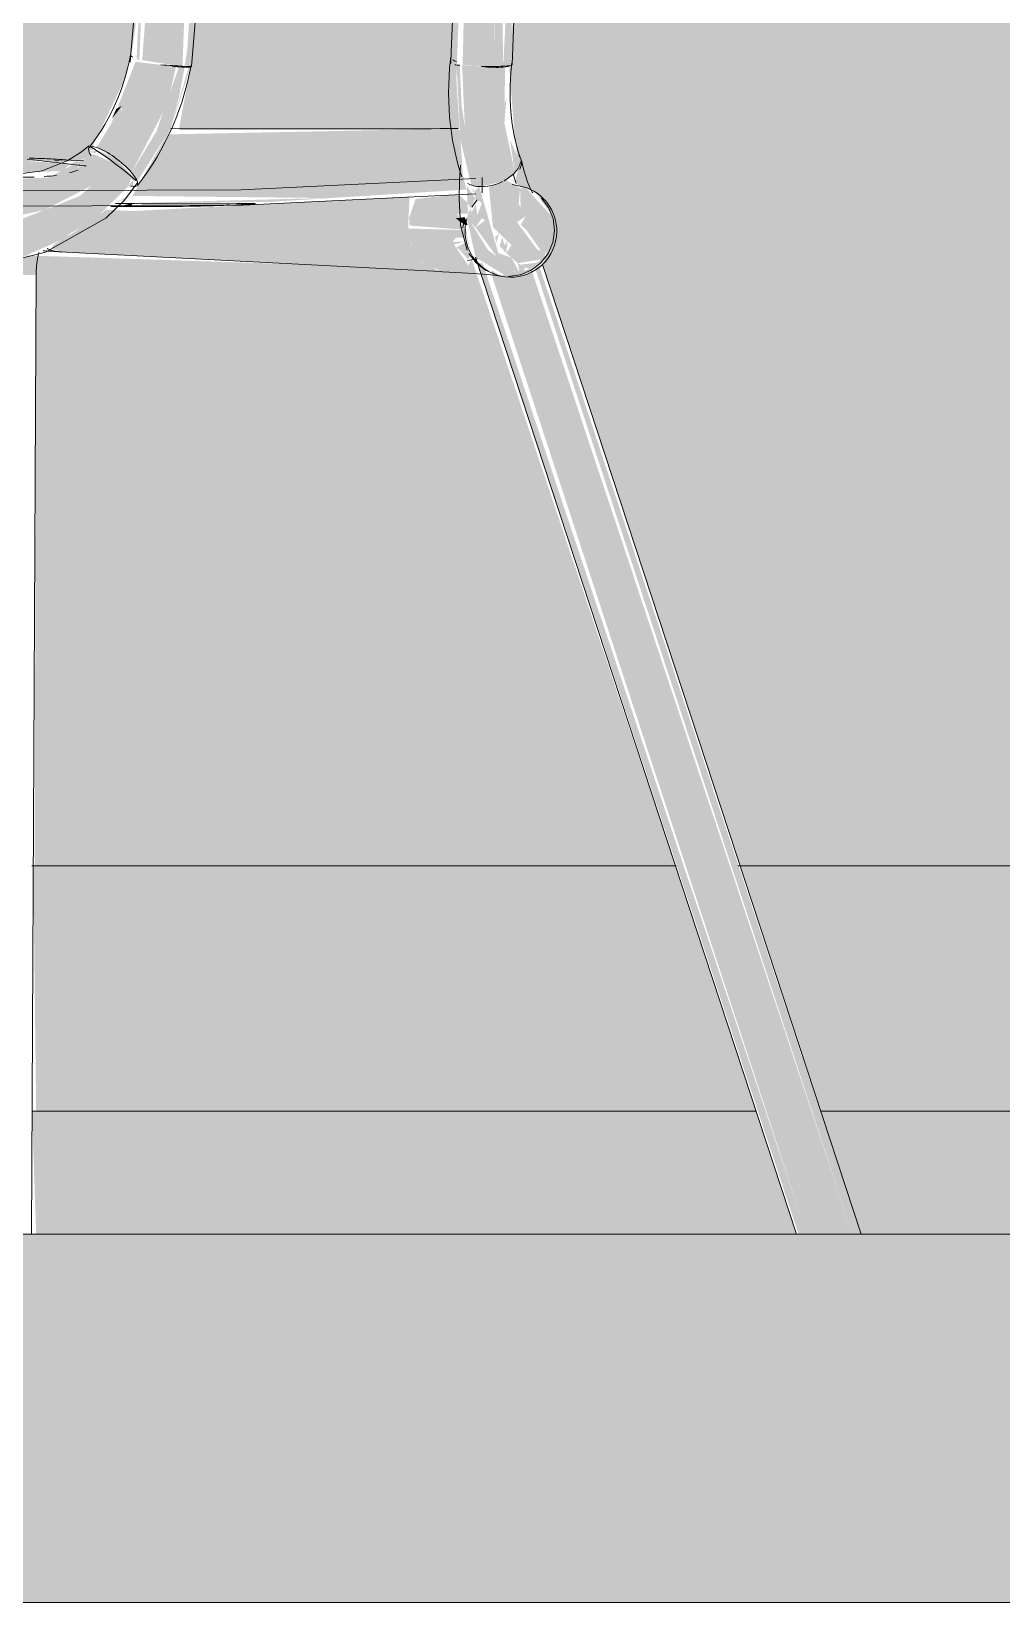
# Model space of a CAD drawing. Header units: inches. Extents: x -55396 to -733, y -290 to 853.
# Drawn here: x -26074.75 to -26058.97, y -6 to 19.59 of the extents above; entities that cross this region are included whole.
import ezdxf

# ---------------------------------------------------------------- set-up
doc = ezdxf.new("R2010")
doc.units = ezdxf.units.IN
doc.header["$MEASUREMENT"] = 0
for name, color, linetype, lineweight in [('A-DOOR', 31, 'Continuous', 9), ('A-GLAZ-CWMG', 51, 'Continuous', 9), ('C-BLDG-PADS', 91, 'Continuous', 9), ('I-FURN', 30, 'Continuous', 9)]:
    doc.layers.add(name, color=color, linetype=linetype, lineweight=lineweight)

# ---------------------------------------------------------------- blocks, each defined once
blk = doc.blocks.new('HermanMiller_Collection_Air-Chair_SideChair_Arms - Arms-V14-Section 13')
at = {"layer": 'I-FURN'}
for points in [[(-26070.167, 17.999), (-26067.786, 18.008), (-26067.838, 18.794), (-26067.768, 20.766), (-26067.357, 24.408), (-26067.346, 24.434), (-26067.188, 25.162), (-26066.827, 26.073), (-26066.16, 27.079), (-26066.066, 27.314), (-26068.228, 27.359), (-26071.707, 27.257), (-26071.518, 26.882), (-26071.417, 26.323), (-26071.328, 25.819), (-26071.267, 25.279), (-26071.316, 24.869), (-26072.26, 19.018), (-26072.162, 19.01), (-26072.351, 18.003), (-26070.227, 17.999)], [(-26072.998, 19.095), (-26072.929, 20.757), (-26072.96, 20.737), (-26073.04, 19.145), (-26073.007, 19.118)], [(-26072.166, 19.015), (-26072.051, 20.635), (-26072.13, 20.635), (-26072.233, 19.017), (-26072.216, 19.016)], [(-26067.075, 19.02), (-26066.946, 19.033), (-26066.922, 20.643), (-26066.996, 20.554), (-26067.075, 19.025)], [(-26067.559, 17.073), (-26067.752, 18.385), (-26067.782, 19.034), (-26067.834, 19.034), (-26067.772, 17.823), (-26067.595, 17.087)], [(-26067.449, 17.058), (-26067.08, 17.144), (-26066.886, 17.287), (-26067.056, 18.094), (-26067.045, 19.009), (-26067.744, 19.026), (-26067.683, 17.662), (-26067.559, 17.073)], [(-26073.445, 18.162), (-26073.28, 18.376), (-26073.372, 18.324), (-26073.441, 18.172)], [(-26066.886, 17.287), (-26066.796, 17.456), (-26066.966, 17.822)], [(-26076.085, 15.697), (-26074.929, 15.898), (-26074.226, 16.21), (-26074.11, 16.306), (-26073.764, 16.482), (-26073.171, 17.072), (-26073.123, 17.219), (-26073.374, 17.42), (-26073.969, 16.904), (-26074.878, 16.545), (-26076.102, 16.344), (-26076.079, 15.816)], [(-26067.697, 16.351), (-26067.822, 16.62), (-26067.642, 16.62), (-26067.656, 16.797), (-26067.804, 16.935), (-26068.503, 16.858), (-26068.607, 16.541), (-26068.598, 16.424), (-26067.829, 16.367)], [(-26068.083, 15.675), (-26068.388, 15.806), (-26068.57, 16.098), (-26068.622, 16.426), (-26073.531, 16.682), (-26074.026, 16.336), (-26074.398, 16.112), (-26074.426, 16.049), (-26074.268, 15.997), (-26068.1, 15.676)], [(-26073.128, 16.733), (-26073.109, 16.792), (-26073.327, 16.734)], [(-26067.655, 16.434), (-26067.699, 16.56), (-26067.85, 16.544), (-26067.697, 16.434), (-26067.659, 16.434)], [(-26062.215, 0), (-26062.138, 0), (-26067.413, 15.818), (-26067.489, 15.801), (-26062.269, 0)], [(-26061.702, 0), (-26061.394, 0), (-26066.619, 15.721), (-26067.126, 15.609), (-26067.267, 15.7), (-26067.252, 15.585), (-26062.138, 0), (-26061.82, 0)]]:
    blk.add_hatch(color=256, dxfattribs=at).paths.add_polyline_path(points, flags=0)
h = blk.add_hatch(color=256, dxfattribs=at)
h.paths.add_polyline_path([(-26072.839, 19.09), (-26072.838, 19.091), (-26072.838, 19.395)], flags=0)
h.paths.add_polyline_path([(-26072.295, 19.02), (-26072.233, 20.644), (-26072.836, 20.69), (-26072.949, 19.118), (-26072.353, 19.023)], flags=0)
h = blk.add_hatch(color=256, dxfattribs=at)
h.paths.add_polyline_path([(-26067.214, 19.016), (-26067.075, 19.02), (-26067.102, 20.635), (-26067.214, 20.635)], flags=0)
h.paths.add_polyline_path([(-26067.299, 19.015), (-26067.214, 19.016), (-26067.226, 20.639), (-26067.696, 20.677), (-26067.736, 19.031), (-26067.343, 19.016)], flags=0)
h = blk.add_hatch(color=256, dxfattribs=at)
h.paths.add_polyline_path([(-26073.28, 18.376), (-26073.297, 18.214), (-26073.294, 18.324)], flags=0)
h.paths.add_polyline_path([(-26073.123, 17.287), (-26072.539, 18.406), (-26072.399, 19.014), (-26073.057, 19.091), (-26073.452, 18.09), (-26073.69, 17.697), (-26073.297, 17.456), (-26073.203, 17.371)], flags=0)
h = blk.add_hatch(color=256, dxfattribs=at)
h.paths.add_polyline_path([(-26072.487, 18.002), (-26072.351, 18.516), (-26072.26, 19.002), (-26072.351, 19.009), (-26072.72, 17.955), (-26073.123, 17.287), (-26073.029, 17.144), (-26072.517, 17.955)], flags=0)
h.paths.add_polyline_path([(-26072.487, 18.002), (-26072.162, 19.01), (-26072.195, 19.002), (-26072.462, 18.086)], flags=0)
h = blk.add_hatch(color=256, dxfattribs=at)
h.paths.add_polyline_path([(-26072.487, 18.002), (-26072.841, 17.371), (-26072.516, 17.955)], flags=0)
h.paths.add_polyline_path([(-26069.847, 16.876), (-26067.678, 17.01), (-26067.732, 17.264), (-26067.782, 17.977), (-26067.808, 18.004), (-26072.547, 17.909), (-26073.109, 16.907), (-26070.227, 16.876)], flags=0)
h.paths.add_polyline_path([(-26067.563, 16.959), (-26067.543, 17.011), (-26067.581, 17.006)], flags=0)
h = blk.add_hatch(color=256, dxfattribs=at)
h.paths.add_polyline_path([(-26078.658, 17.162), (-26074.231, 17.312), (-26074.137, 17.426), (-26075.788, 17.548), (-26076.707, 17.511), (-26079.264, 17.379), (-26080.16, 17.303), (-26080.144, 17.246), (-26078.63, 17.168)], flags=0)
h.paths.add_polyline_path([(-26074.141, 17.281), (-26073.872, 17.394), (-26074.095, 17.325)], flags=0)
h = blk.add_hatch(color=256, dxfattribs=at)
h.paths.add_polyline_path([(-26073.988, 17.426), (-26073.976, 17.343), (-26074.01, 17.406)], flags=0)
h.paths.add_polyline_path([(-26075.525, 17.107), (-26075.525, 17.154), (-26076.087, 17.084)], flags=0)
h.paths.add_polyline_path([(-26076.102, 16.344), (-26074.547, 16.676), (-26073.775, 17.072), (-26073.374, 17.42), (-26073.738, 17.589), (-26074.474, 17.206), (-26074.856, 17.19), (-26076.087, 17.074), (-26076.102, 16.992), (-26076.124, 16.558), (-26076.112, 16.444)], flags=0)
h = blk.add_hatch(color=256, dxfattribs=at)
h.paths.add_polyline_path([(-26068.622, 16.426), (-26068.598, 16.897), (-26073.109, 16.66), (-26070.227, 16.509)], flags=0)
h.paths.add_polyline_path([(-26074.017, 17.413), (-26073.988, 17.484), (-26074.137, 17.426)], flags=0)
h = blk.add_hatch(color=256, dxfattribs=at)
h.paths.add_polyline_path([(-26073.085, 17.058), (-26073.109, 17.161), (-26073.16, 17.095), (-26073.109, 17.069)], flags=0)
h.paths.add_polyline_path([(-26073.029, 17.144), (-26073.374, 17.514), (-26073.67, 17.648), (-26073.814, 17.625), (-26073.715, 17.604), (-26073.67, 17.633), (-26073.109, 17.17)], flags=0)
h = blk.add_hatch(color=256, dxfattribs=at)
h.paths.add_polyline_path([(-26066.994, 15.6), (-26066.838, 15.641), (-26067.063, 15.748)], flags=0)
h.paths.add_polyline_path([(-26066.705, 16.579), (-26066.594, 16.533), (-26066.676, 16.879)], flags=0)
h.paths.add_polyline_path([(-26067.09, 16.238), (-26067.133, 16.09), (-26067.025, 15.975)], flags=0)
h.paths.add_polyline_path([(-26066.838, 15.812), (-26066.414, 15.88), (-26066.387, 15.986), (-26066.521, 16.034), (-26066.852, 16.48), (-26066.705, 16.579), (-26066.824, 16.777), (-26066.801, 17.033), (-26067.034, 17.172), (-26067.309, 17.051), (-26067.242, 16.397), (-26066.941, 16.108), (-26067.025, 15.975)], flags=0)
h.paths.add_polyline_path([(-26066.799, 15.622), (-26066.711, 15.745), (-26066.838, 15.812), (-26066.805, 15.648)], flags=0)
h = blk.add_hatch(color=256, dxfattribs=at)
h.paths.add_polyline_path([(-26061.394, 0), (-26061.254, 0), (-26066.492, 15.771), (-26066.56, 15.744), (-26064.082, 8.19)], flags=0)
h.paths.add_polyline_path([(-26066.867, 17.11), (-26066.989, 17.199), (-26066.911, 17.159), (-26066.884, 17.129)], flags=0)
h = blk.add_hatch(color=256, dxfattribs=at)
h.paths.add_polyline_path([(-26069.847, 16.876), (-26073.109, 16.792), (-26073.109, 16.783), (-26070.87, 16.81), (-26070.227, 16.851)], flags=0)
h.paths.add_polyline_path([(-26073.35, 16.808), (-26073.109, 16.907), (-26073.267, 16.864)], flags=0)
h = blk.add_hatch(color=256, dxfattribs=at)
h.paths.add_polyline_path([(-26067.525, 16.391), (-26067.607, 16.705), (-26067.674, 16.544)], flags=0)
h.paths.add_polyline_path([(-26067.133, 15.9), (-26067.465, 17.06), (-26067.54, 16.984), (-26067.527, 16.864), (-26067.425, 16.791), (-26067.497, 16.593), (-26067.371, 16.508), (-26067.525, 16.391), (-26067.187, 15.927)], flags=0)
h.paths.add_polyline_path([(-26067.607, 16.705), (-26067.527, 16.864), (-26067.671, 17.073), (-26067.656, 16.797)], flags=0)
h = blk.add_hatch(color=256, dxfattribs=at)
h.paths.add_polyline_path([(-26067.025, 15.975), (-26067.004, 16.162), (-26067.058, 16.108)], flags=0)
h.paths.add_polyline_path([(-26067.525, 16.391), (-26067.425, 16.545), (-26067.497, 16.593), (-26067.523, 16.77), (-26067.589, 16.64)], flags=0)
h.paths.add_polyline_path([(-26066.969, 15.585), (-26067.004, 15.62), (-26066.941, 15.69), (-26066.805, 15.649), (-26066.941, 15.902), (-26067.149, 15.975), (-26067.187, 15.927), (-26067.322, 16.024), (-26067.594, 16.462), (-26067.665, 16.535), (-26067.525, 15.908), (-26067.004, 15.59)], flags=0)
h.paths.add_polyline_path([(-26066.645, 15.711), (-26066.343, 15.908), (-26066.313, 15.945), (-26066.225, 16.512), (-26066.713, 17.042), (-26066.801, 17.03), (-26066.791, 16.721), (-26066.709, 16.577), (-26066.791, 16.435), (-26066.705, 16.361), (-26066.459, 16.012), (-26066.343, 15.97), (-26066.521, 15.821), (-26066.789, 15.787), (-26066.709, 15.744)], flags=0)
h.paths.add_polyline_path([(-26067.187, 16.148), (-26067.14, 16.291), (-26067.207, 16.238), (-26067.193, 16.174)], flags=0)
h.paths.add_polyline_path([(-26066.594, 16.533), (-26066.705, 16.579), (-26066.676, 16.879)], flags=0)
h = blk.add_hatch(color=256, dxfattribs=at)
h.paths.add_polyline_path([(-26067.584, 15.688), (-26067.791, 15.99), (-26067.9, 16.156), (-26067.844, 16.227), (-26067.684, 16.227), (-26067.697, 16.351), (-26068.618, 16.377), (-26068.556, 16.051), (-26068.359, 15.776), (-26068.08, 15.698), (-26067.587, 15.688)], flags=0)
h.paths.add_polyline_path([(-26067.606, 15.974), (-26067.676, 16.156), (-26067.847, 16.062)], flags=0)
h = blk.add_hatch(color=256, dxfattribs=at)
h.paths.add_polyline_path([(-26067.606, 15.974), (-26067.697, 16.434), (-26067.697, 16.351), (-26067.615, 15.997)], flags=0)
h.paths.add_polyline_path([(-26067.945, 16.098), (-26067.698, 16.166), (-26067.9, 16.156), (-26067.924, 16.126)], flags=0)
h.paths.add_polyline_path([(-26067.659, 15.865), (-26067.587, 15.959), (-26067.799, 16.045), (-26067.677, 15.908), (-26067.661, 15.871)], flags=0)
for p, q in [((-26073.823, 17.711), (-26073.823, 17.721)), ((-26073.906, 17.48), (-26074.208, 17.496)), ((-26066.805, 17.342), (-26066.777, 17.42)), ((-26067.416, 16.957), (-26067.416, 17.208)), ((-26066.867, 17.109), (-26066.916, 17.26)), ((-26067.73, 16.387), (-26067.705, 16.537)), ((-26074.292, 15.998), (-26068.103, 15.675)), ((-26067.656, 15.858), (-26067.496, 15.885)), ((-26067.525, 15.909), (-26062.305, 0)), ((-26074.752, 0), (-26074.674, 15.645)), ((-26061.253, 0), (-26066.435, 15.793)), ((-26062.304, 0), (-26062.3, 0))]:
    blk.add_line(p, q, dxfattribs=at)
at = {"layer": 'I-FURN', "flags": 128}
for points in [[(-26072.973, 20.78), (-26073.063, 20.034), (-26073.131, 19.284), (-26073.146, 19.086)], [(-26067.84, 20.756), (-26067.892, 20.009), (-26067.924, 19.26), (-26067.929, 19.062)], [(-26072.148, 19.017), (-26072.088, 19.739), (-26072.007, 20.458), (-26071.982, 20.647)], [(-26066.929, 19.041), (-26066.904, 19.763), (-26066.858, 20.482), (-26066.843, 20.671)], [(-26073.141, 19.197), (-26073.163, 19.09), (-26073.188, 18.983), (-26073.216, 18.877), (-26073.248, 18.771), (-26073.283, 18.667), (-26073.321, 18.563), (-26073.363, 18.461), (-26073.407, 18.361), (-26073.455, 18.262), (-26073.505, 18.166), (-26073.558, 18.071), (-26073.614, 17.979), (-26073.672, 17.889), (-26073.733, 17.802), (-26073.796, 17.718), (-26073.814, 17.694)], [(-26073.029, 17.075), (-26072.945, 17.185), (-26072.865, 17.298), (-26072.788, 17.414), (-26072.714, 17.533), (-26072.645, 17.655), (-26072.579, 17.779), (-26072.516, 17.905), (-26072.458, 18.033), (-26072.404, 18.164), (-26072.353, 18.296), (-26072.307, 18.429), (-26072.265, 18.565), (-26072.228, 18.701), (-26072.194, 18.838), (-26072.165, 18.976), (-26072.158, 19.015)], [(-26067.746, 17.218), (-26067.784, 17.332), (-26067.818, 17.448), (-26067.849, 17.567), (-26067.876, 17.688), (-26067.899, 17.812), (-26067.919, 17.937), (-26067.935, 18.064), (-26067.947, 18.192), (-26067.956, 18.322), (-26067.961, 18.453), (-26067.963, 18.585), (-26067.961, 18.719), (-26067.956, 18.853), (-26067.947, 18.987), (-26067.935, 19.122), (-26067.931, 19.161)], [(-26066.803, 17.551), (-26066.83, 17.631), (-26066.854, 17.714), (-26066.876, 17.8), (-26066.896, 17.889), (-26066.913, 17.981), (-26066.928, 18.076), (-26066.941, 18.174), (-26066.95, 18.274), (-26066.957, 18.376), (-26066.961, 18.48), (-26066.963, 18.585), (-26066.961, 18.692), (-26066.957, 18.801), (-26066.95, 18.91), (-26066.94, 19.02), (-26066.937, 19.052)], [(-26076.246, 17.091), (-26074.577, 17.316), (-26074.159, 17.486), (-26073.935, 17.627), (-26073.826, 17.72)], [(-26073.823, 17.721), (-26073.796, 17.711), (-26073.744, 17.681), (-26073.67, 17.633), (-26073.58, 17.57), (-26073.479, 17.498), (-26073.374, 17.42)], [(-26074.195, 17.495), (-26074.22, 17.497), (-26074.247, 17.498), (-26074.274, 17.5), (-26074.303, 17.502), (-26074.333, 17.504), (-26074.364, 17.505), (-26074.397, 17.507), (-26074.431, 17.509), (-26074.466, 17.511), (-26074.503, 17.512), (-26074.54, 17.514), (-26074.579, 17.516), (-26074.619, 17.518), (-26074.66, 17.519), (-26074.702, 17.521), (-26074.744, 17.523), (-26074.788, 17.524)], [(-26073.374, 17.42), (-26073.273, 17.342), (-26073.183, 17.27), (-26073.109, 17.207), (-26073.056, 17.159)], [(-26067.663, 16.024), (-26067.772, 16.433), (-26067.792, 16.858), (-26067.785, 17.166), (-26067.773, 17.406)], [(-26066.777, 17.42), (-26066.784, 17.498), (-26066.823, 17.57)], [(-26066.592, 16.955), (-26066.603, 16.971), (-26066.642, 17.046), (-26066.68, 17.139), (-26066.74, 17.328), (-26066.78, 17.486)], [(-26081.214, 17.181), (-26077.472, 16.983), (-26071.338, 17.005), (-26067.522, 17.193)], [(-26080.741, 16.906), (-26077.462, 16.732), (-26071.314, 16.755), (-26067.521, 16.943)], [(-26076.114, 15.597), (-26074.525, 15.991), (-26073.543, 16.544), (-26073.241, 16.833), (-26073.026, 17.12)], [(-26066.748, 17.056), (-26066.82, 17.074), (-26066.877, 17.084), (-26066.931, 17.092)], [(-26066.454, 16.872), (-26066.337, 16.717), (-26066.264, 16.537), (-26066.24, 16.344)], [(-26066.24, 16.344), (-26066.267, 16.151), (-26066.343, 15.97), (-26066.463, 15.816), (-26066.619, 15.697), (-26066.799, 15.622), (-26066.993, 15.597)], [(-26074.63, 15.986), (-26074.638, 15.952), (-26074.646, 15.918), (-26074.653, 15.882), (-26074.659, 15.846), (-26074.664, 15.809), (-26074.668, 15.772), (-26074.671, 15.734), (-26074.673, 15.696), (-26074.674, 15.658), (-26074.674, 15.645)], [(-26074.305, 15.999), (-26074.322, 16), (-26074.342, 16.001), (-26074.363, 16.003), (-26074.387, 16.004), (-26074.412, 16.006), (-26074.439, 16.007), (-26074.468, 16.009), (-26074.498, 16.01), (-26074.53, 16.012), (-26074.563, 16.014)], [(-26067.185, 15.622), (-26067.365, 15.697), (-26067.518, 15.816), (-26067.635, 15.97)], [(-26067.118, 15.604), (-26067.126, 15.605), (-26067.15, 15.608), (-26067.184, 15.612), (-26067.228, 15.617), (-26067.28, 15.622), (-26067.34, 15.627), (-26067.407, 15.632), (-26067.482, 15.638), (-26067.564, 15.644), (-26067.652, 15.649), (-26067.746, 15.655), (-26067.846, 15.661), (-26067.953, 15.667), (-26068.065, 15.673), (-26068.103, 15.675)]]:
    blk.add_lwpolyline(points, dxfattribs=at)
at = {"layer": 'I-FURN'}
for centre, major_axis, ratio, start_param, end_param in [((-26072.649, 19.106), (-0.492, 0.091), 0.107353, 6.170071, 6.69367), ((-26072.647, 19.052), (-0.499, 0.035), 0.020295, 1.570393, 2.355791), ((-26072.649, 19.106), (-0.492, 0.091), 0.107353, 1.981281, 2.24308), ((-26072.649, 19.106), (-0.492, 0.091), 0.107353, 2.24308, 3.290278), ((-26072.647, 19.052), (-0.499, 0.035), 0.020295, 2.355791, 3.141189), ((-26072.647, 19.052), (-0.499, 0.035), 0.020295, 3.141593, 3.402989), ((-26067.434, 19.106), (-0.497, 0.055), 0.180952, 0.394781, 0.656581), ((-26067.429, 19.052), (-0.5, 0.01), 0.069551, 0.525417, 0.787217), ((-26067.429, 19.052), (-0.5, 0.01), 0.069551, 1.572615, 2.358013), ((-26067.434, 19.106), (-0.497, 0.055), 0.180952, 1.703778, 2.489176), ((-26067.429, 19.052), (-0.5, 0.01), 0.069551, 2.358013, 3.141593), ((-26067.434, 19.106), (-0.497, 0.055), 0.180952, 2.489176, 2.750976), ((-26067.429, 19.052), (-0.5, 0.01), 0.069551, 3.143411, 3.405211), ((-26067.434, 19.106), (-0.497, 0.055), 0.180952, 3.012775, 3.274575), ((-26073.422, 17.385), (-0.393, 0.31), 0.26753, 5.651962, 6.960959), ((-26073.422, 17.385), (-0.393, 0.31), 0.26753, 4.081166, 5.651962), ((-26069.448, 101.858), (0, 84.692), 0.707107, 3.05175, 3.065619), ((-26067.275, 17.385), (0.471, 0.167), 0.596783, 5.443965, 5.967563), ((-26067.275, 17.385), (0.471, 0.167), 0.596783, 6.229363, 6.283185), ((-26073.422, 17.385), (-0.393, 0.31), 0.26753, 2.51037, 4.081166), ((-26067.275, 17.385), (0.471, 0.167), 0.596783, 3.873168, 4.920366), ((-26067.275, 17.385), (0.471, 0.167), 0.596783, 4.962112, 5.443965), ((-26067.275, 17.385), (0.471, 0.167), 0.596783, 3.611369, 3.873168), ((-26066.95, 16.334), (0.202, 0.722), 0.995009, 4.962286, 6.283185), ((-26066.95, 16.334), (0.202, 0.722), 0.995009, 1.097267, 1.297094), ((-26066.95, 16.334), (0.202, 0.722), 0.995009, 1.568307, 1.820693), ((-26066.95, 16.334), (0.202, 0.722), 0.995009, 1.820693, 3.391489), ((-26066.95, 16.334), (0.202, 0.722), 0.995009, 3.391489, 4.962286)]:
    blk.add_ellipse(centre, major_axis=major_axis, ratio=ratio, start_param=start_param, end_param=end_param, dxfattribs=at)
for points, knots in [([(-26072.484, 18.003), (-26071.702, 18), (-26070.122, 17.997), (-26068.587, 18.001), (-26067.808, 18.004)], [-0.9089628, -0.9089628, -0.9089628, -0.9089628, -0.5, -0.0731199, -0.0731199, -0.0731199, -0.0731199]), ([(-26076.427, 17.195), (-26076.143, 17.198), (-26075.57, 17.205), (-26074.993, 17.212), (-26074.707, 17.215)], [-1, -1, -1, -1, -0.5, -0.0039032, -0.0039032, -0.0039032, -0.0039032]), ([(-26072.175, 16.739), (-26072.493, 16.735), (-26072.921, 16.732), (-26073.349, 16.733), (-26073.459, 16.733)], [-1, -1, -1, -1, -0.5, -0.3259652, -0.3259652, -0.3259652, -0.3259652]), ([(-26074.498, 16.05), (-26074.476, 16.04), (-26074.402, 16.01), (-26074.324, 15.998), (-26074.268, 15.997)], [0.7641359, 0.7641359, 0.7641359, 0.7641359, 0.8333333, 1, 1, 1, 1])]:
    blk.add_open_spline(points, degree=3, knots=knots, dxfattribs=at)
for points in [[(-26074.231, 17.496), (-26074.281, 17.497), (-26074.33, 17.49), (-26074.378, 17.477)], [(-26073.863, 17.396), (-26073.907, 17.401), (-26073.951, 17.405), (-26073.995, 17.41)], [(-26074.544, 17.222), (-26074.478, 17.228), (-26074.412, 17.233), (-26074.346, 17.242)], [(-26074.132, 17.286), (-26074.085, 17.297), (-26074.039, 17.311), (-26073.994, 17.326)], [(-26073.384, 16.784), (-26073.314, 16.785), (-26073.25, 16.784), (-26073.196, 16.784)], [(-26073.196, 16.784), (-26072.879, 16.779), (-26072.244, 16.774), (-26071.609, 16.779), (-26071.292, 16.783)], [(-26071.292, 16.783), (-26071.24, 16.784), (-26071.155, 16.784), (-26071.098, 16.782), (-26071.117, 16.777), (-26071.211, 16.771), (-26071.368, 16.763), (-26071.569, 16.755), (-26071.789, 16.748), (-26072.003, 16.742), (-26072.124, 16.74), (-26072.175, 16.739)]]:
    blk.add_open_spline(points, degree=3, dxfattribs=at)
blk = doc.blocks.new('Door_Single_Storefront - one-1142347-Section 13')
at = {"layer": 'A-DOOR'}
h = blk.add_hatch(color=256, dxfattribs=at)
h.paths.add_polyline_path([(-26062.96, 2), (-26064.273, 6), (-26074.723, 6), (-26074.675, 2), (-26068.08, 2)], flags=0)
h.paths.add_polyline_path([(-26087.272, 15.665), (-26087.149, 15.701), (-26087.147, 15.923), (-26087.204, 15.895), (-26087.27, 15.67)], flags=0)
h.paths.add_polyline_path([(-26088.348, 2), (-26088.231, 2.028), (-26087.357, 15.67), (-26087.275, 15.701), (-26087.357, 15.934), (-26088.453, 15.957), (-26088.453, 2)], flags=0)
h.paths.add_polyline_path([(-26086.944, 15.873), (-26086.825, 15.84), (-26086.93, 15.776)], flags=0)
h.paths.add_polyline_path([(-26086.441, 2), (-26077.268, 2), (-26078.581, 6), (-26084.453, 6), (-26084.453, 15.782), (-26086.944, 15.873), (-26087.038, 15.651), (-26086.441, 15.619), (-26087.233, 2), (-26086.451, 2)], flags=0)
h.paths.add_polyline_path([(-26061.91, 2), (-26053.265, 2), (-26053.265, 96), (-26088.453, 96), (-26088.453, 30), (-26084.453, 30), (-26084.453, 92), (-26057.265, 92), (-26057.265, 6), (-26063.223, 6), (-26061.936, 2.077)], flags=0)
h.paths.add_polyline_path([(-26075.751, 2), (-26075.741, 2), (-26075.792, 6), (-26077.009, 6), (-26075.888, 2), (-26075.772, 2)], flags=0)
h.paths.add_polyline_path([(-26086.703, 26.537), (-26086.821, 26.693), (-26086.736, 26.594)], flags=0)
h.paths.add_polyline_path([(-26088.215, 17.479), (-26088.121, 17.633), (-26088.045, 17.676), (-26088.066, 17.711), (-26087.523, 18.846), (-26087.412, 19.33), (-26086.967, 22.838), (-26086.518, 25.802), (-26086.874, 26.901), (-26087.302, 27.228), (-26088.453, 27.076), (-26088.453, 17.492), (-26088.229, 17.48)], flags=0)
h.paths.add_polyline_path([(-26086.499, 25.726), (-26086.575, 25.842), (-26086.518, 25.8)], flags=0)
h.paths.add_polyline_path([(-26086.585, 26.686), (-26087.018, 27.255), (-26087.088, 27.181), (-26086.617, 26.72)], flags=0)
h.paths.add_polyline_path([(-26088.453, 28.107), (-26086.246, 28.265), (-26084.453, 28.33), (-26084.464, 28.75), (-26088.09, 28.75), (-26088.09, 28.5), (-26088.453, 28.45), (-26088.453, 28.134)], flags=0)
h = blk.add_hatch(color=256, dxfattribs=at)
h.paths.add_polyline_path([(-26083.318, 6), (-26078.581, 6), (-26081.896, 15.828), (-26081.93, 15.775), (-26081.914, 15.688), (-26084.453, 15.675), (-26084.453, 6)], flags=0)
h.paths.add_polyline_path([(-26074.675, 6), (-26064.273, 6), (-26067.587, 15.877), (-26067.632, 15.801), (-26067.661, 15.689), (-26070.227, 15.787), (-26074.818, 15.938), (-26075.101, 15.777), (-26075.027, 15.619), (-26074.675, 15.619), (-26074.7, 6)], flags=0)
h.paths.add_polyline_path([(-26075.548, 15.63), (-26075.429, 15.697), (-26075.47, 15.783), (-26075.533, 15.697)], flags=0)
h.paths.add_polyline_path([(-26075.751, 6), (-26075.721, 6), (-26075.621, 15.637), (-26075.555, 15.697), (-26075.625, 15.71), (-26076.116, 15.697), (-26076.151, 15.606), (-26079.706, 15.675), (-26077.009, 6), (-26075.772, 6)], flags=0)
h.paths.add_polyline_path([(-26057.265, 6), (-26057.265, 92), (-26084.453, 92), (-26084.453, 30), (-26069.841, 30), (-26069.841, 28.75), (-26084.453, 28.75), (-26084.453, 28.309), (-26080.536, 28.304), (-26079.064, 28.184), (-26078.747, 28.025), (-26078.547, 27.933), (-26078.491, 27.63), (-26078.478, 27.555), (-26075.523, 27.958), (-26072.538, 28.223), (-26069.841, 28.316), (-26066.227, 28.304), (-26064.756, 28.184), (-26064.529, 28.029), (-26064.238, 27.933), (-26064.177, 27.671), (-26064.212, 27.418), (-26064.529, 27.395), (-26064.631, 27.338), (-26064.769, 27.136), (-26064.613, 27), (-26064.685, 26.83), (-26065.805, 26.198), (-26066.208, 25.242), (-26066.34, 24.702), (-26066.574, 23.266), (-26066.904, 19.83), (-26067.02, 19.016), (-26066.978, 19.009), (-26066.883, 17.822), (-26066.825, 17.371), (-26066.881, 17.152), (-26066.801, 17.055), (-26066.561, 16.975), (-26066.225, 16.512), (-26066.417, 15.816), (-26066.435, 15.793), (-26063.223, 6), (-26061.254, 6)], flags=0)
h.paths.add_polyline_path([(-26075.203, 15.619), (-26075.304, 15.697), (-26075.25, 15.619)], flags=0)
h.paths.add_polyline_path([(-26072.394, 26.537), (-26072.513, 26.693), (-26072.445, 26.623)], flags=0)
h.paths.add_polyline_path([(-26074.374, 17.453), (-26073.976, 17.483), (-26073.801, 17.548), (-26073.813, 17.633), (-26073.737, 17.676), (-26073.758, 17.711), (-26073.215, 18.846), (-26073.104, 19.33), (-26072.659, 22.838), (-26072.21, 25.802), (-26072.566, 26.901), (-26072.994, 27.228), (-26077.366, 26.716), (-26080.085, 26.248), (-26080.199, 26.032), (-26080.516, 25.242), (-26080.648, 24.702), (-26080.882, 23.266), (-26081.106, 20.699), (-26080.228, 17.549), (-26074.547, 17.474), (-26074.392, 17.455)], flags=0)
h.paths.add_polyline_path([(-26067.056, 18.094), (-26067.023, 18.506), (-26067.052, 18.405)], flags=0)
h.paths.add_polyline_path([(-26080.726, 24.798), (-26080.606, 25.048), (-26080.7, 24.873)], flags=0)
h.paths.add_polyline_path([(-26066.418, 24.798), (-26066.297, 25.048), (-26066.392, 24.873)], flags=0)
h.paths.add_polyline_path([(-26072.191, 25.726), (-26072.253, 25.726), (-26072.21, 25.8)], flags=0)
h.paths.add_polyline_path([(-26072.277, 26.686), (-26072.709, 27.255), (-26072.78, 27.181), (-26072.309, 26.72)], flags=0)
for p, q in [((-26064.263, 6), (-26074.747, 6)), ((-26057.265, 6), (-26063.256, 6))]:
    blk.add_line(p, q, dxfattribs=at)
blk = doc.blocks.new('Rectangular Mullion - Exterior 2_ x 4_5_-1135312-Section 13')
at = {"layer": 'A-GLAZ-CWMG'}
h = blk.add_hatch(color=256, dxfattribs=at)
h.paths.add_polyline_path([(-26062.304, 0), (-26062.96, 2), (-26074.743, 2), (-26074.675, 0), (-26068.08, 0)], flags=0)
h.paths.add_polyline_path([(-26088.984, 0), (-26088.348, 0.01), (-26088.348, 0.25), (-26089.06, 0.25), (-26088.986, 0)], flags=0)
h.paths.add_polyline_path([(-26086.441, 0), (-26081.449, 0), (-26081.449, 0.25), (-26087.335, 0.25), (-26087.349, 0), (-26086.451, 0)], flags=0)
h.paths.add_polyline_path([(-26061.254, 0), (-26053.265, 0), (-26053.265, 2), (-26061.91, 2), (-26061.277, 0.068)], flags=0)
h.paths.add_polyline_path([(-26079.741, 0), (-26076.612, 0), (-26077.268, 2), (-26087.233, 2), (-26087.305, 0.75), (-26079.741, 0.75), (-26079.741, 0.25), (-26081.19, 0.25), (-26081.19, 0)], flags=0)
h.paths.add_polyline_path([(-26088.305, 0.75), (-26088.267, 2), (-26089.051, 2), (-26088.984, 0.75), (-26088.324, 0.75)], flags=0)
h.paths.add_polyline_path([(-26075.744, 1.458), (-26075.792, 2), (-26075.888, 1.976), (-26075.751, 1.485)], flags=0)
for p, q in [((-26062.954, 2), (-26074.743, 2)), ((-26053.265, 2), (-26061.912, 2))]:
    blk.add_line(p, q, dxfattribs=at)

msp = doc.modelspace()

# ---------------------------------------------------------------- hatches: boundary and pattern name
at = {"layer": 'C-BLDG-PADS'}
h = msp.add_hatch(dxfattribs=at)
h.set_pattern_fill('FP_2', color=256, style=0, pattern_type=2)
h.set_pattern_definition([(50, (-26138.86, 100.19), (55.0854, -4.81984), [5.76, -63.36]), (355, (-26138.86, 100.19), (-10.6557, 57.7685), [4.608, -50.688]), (100.451, (-26134.267, 99.787), (44.4295, 52.94866), [4.895, -53.848]), (46.184, (-26138.86, 115.55), (81.9644, -12.7121), [8.64, -95.04]), (96.636, (-26132.03, 114.49), (71.7815, 74.8124), [7.343, -80.772]), (351.184, (-26138.86, 115.55), (71.782, 74.8124), [6.912, -76.032]), (21, (-26131.18, 111.71), (45.84207, -30.92146), [5.76, -63.36]), (326, (-26131.18, 111.71), (18.6871, 55.6915), [4.608, -50.688]), (71.451, (-26127.357, 109.13), (64.5289, 24.7701), [4.895, -53.848]), (37.5, (-26138.858, 100.189), (0.93389, 25.56682), [2.534, -47.539, 2.534, -48.922, -50.88]), (37.5, (-26138.858, 100.189), (0.93389, 25.56682), [-101.53, 2.534, -48.346]), (7.5, (-26138.858, 100.19), (20.20404, 30.2913), [2.534, -26.803, 2.534, -46.387, -19.392]), (7.5, (-26138.858, 100.19), (20.20404, 30.2913), [-78.259, 2.534, -16.858]), (327.5, (-26155.984, 100.19), (40.99778, -1.7324), [2.534, -16.666, 2.534, -57.37, -79.488]), (327.5, (-26155.984, 100.19), (40.99778, -1.7324), [-79.104, 2.534, -76.954]), (317.5, (-26163.664, 100.19), (44.78888, 7.68784), [2.534, -22.426, 2.534, -37.248, -56.448]), (317.5, (-26163.664, 100.19), (44.78888, 7.68784), [-64.742, 2.534, -53.914])])
h.paths.add_polyline_path([(-26273.39, -6), (-22066.14, -6), (-22066.14, 0), (-26273.39, 0), (-26273.39, -1.575)], flags=0)

# ---------------------------------------------------------------- linework, layer by layer
for p, q in [((-22070.39, 0), (-26270.64, 0)), ((-26273.39, -6), (-22066.14, -6))]:
    msp.add_line(p, q, dxfattribs=at)

# ---------------------------------------------------------------- block references
at = {"layer": 'A-DOOR'}
msp.add_blockref('Door_Single_Storefront - one-1142347-Section 13', (0, 0), dxfattribs=at)
at = {"layer": 'A-GLAZ-CWMG'}
msp.add_blockref('Rectangular Mullion - Exterior 2_ x 4_5_-1135312-Section 13', (0, 0), dxfattribs=at)
at = {"layer": 'I-FURN'}
msp.add_blockref('HermanMiller_Collection_Air-Chair_SideChair_Arms - Arms-V14-Section 13', (0, 0), dxfattribs=at)

doc.saveas('drawing.dxf')
